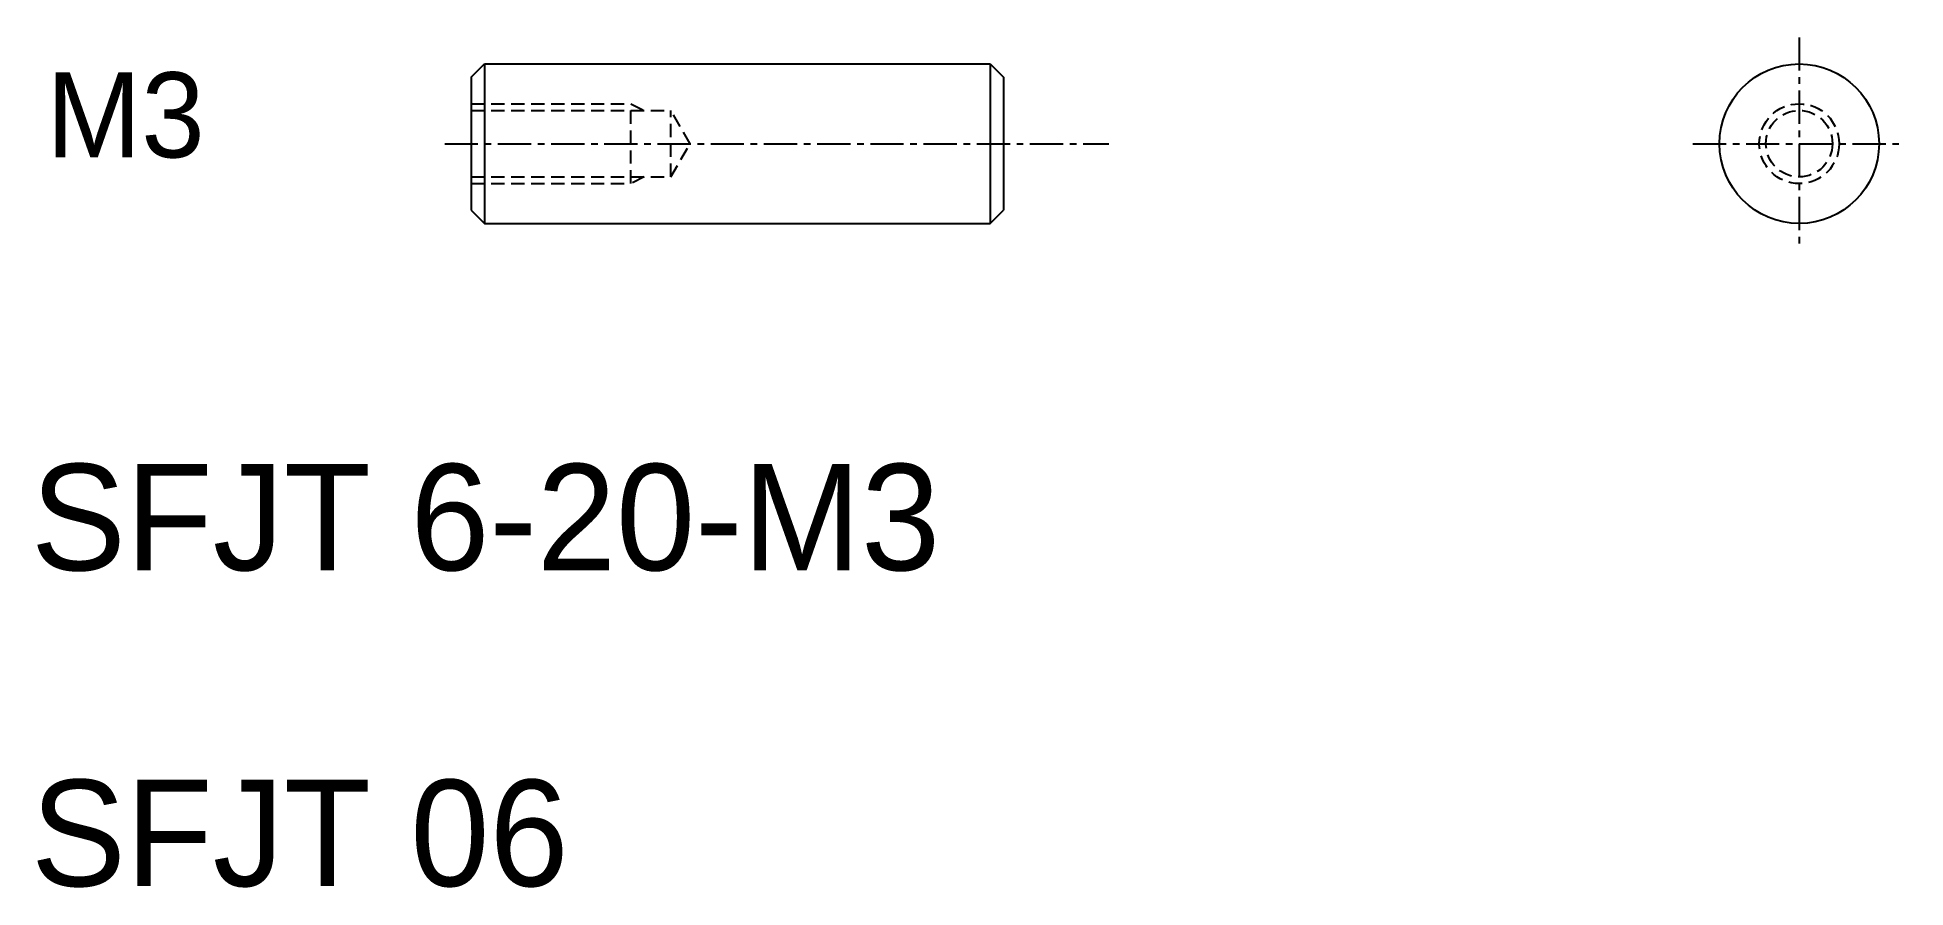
# Model space of a CAD drawing. Extents: x 69 to 139.2, y 69.5 to 101.5.
import ezdxf
from ezdxf.enums import TextEntityAlignment as Align

# ---------------------------------------------------------------- set-up
doc = ezdxf.new("R2010")
doc.units = 0
doc.linetypes.add('CENTER', pattern=[2, 1.25, -0.25, 0.25, -0.25])
doc.linetypes.add('DASHED', pattern=[0.75, 0.5, -0.25])
doc.layers.get('0').update_dxf_attribs({"linetype": 'CONTINUOUS'})
doc.layers.add('CENTER', color=1, linetype='CENTER')

msp = doc.modelspace()

# ---------------------------------------------------------------- linework, layer by layer
at = {"color": 7, "linetype": 'CONTINUOUS'}
for p, q in [((85.321, 99.95), (85.821, 100.45)), ((85.821, 100.45), (85.821, 94.45)), ((85.821, 100.45), (104.821, 100.45)), ((104.821, 100.45), (104.821, 94.45)), ((104.821, 100.45), (105.321, 99.95)), ((85.321, 99.95), (85.321, 94.95)), ((105.321, 99.95), (105.321, 94.95)), ((85.321, 94.95), (85.821, 94.45)), ((104.821, 94.45), (105.321, 94.95)), ((85.821, 94.45), (104.821, 94.45))]:
    msp.add_line(p, q, dxfattribs=at)
at = {"color": 3, "linetype": 'DASHED'}
for p, q in [((85.321, 98.95), (91.321, 98.95)), ((85.321, 98.7), (92.821, 98.7)), ((91.321, 98.95), (91.821, 98.7)), ((91.321, 95.95), (91.321, 98.95)), ((92.821, 96.2), (92.821, 98.7)), ((93.543, 97.45), (92.821, 98.7)), ((92.821, 96.2), (93.543, 97.45)), ((85.321, 96.2), (92.821, 96.2)), ((85.321, 95.95), (91.321, 95.95)), ((91.821, 96.2), (91.321, 95.95))]:
    msp.add_line(p, q, dxfattribs=at)
msp.add_line((105.321, 98.7), (105.321, 98.7))
at = {"color": 7, "linetype": 'CONTINUOUS'}
msp.add_circle((135.237, 97.45), 3, dxfattribs=at)
at = {"color": 3, "linetype": 'DASHED'}
for radius in [1.5, 1.25]:
    msp.add_circle((135.237, 97.45), radius, dxfattribs=at)
at = {"layer": 'CENTER', "color": 1, "linetype": 'CENTER'}
for p, q in [((135.237, 101.45), (135.237, 93.45)), ((84.321, 97.45), (109.291, 97.45)), ((131.237, 97.45), (139.237, 97.45))]:
    msp.add_line(p, q, dxfattribs=at)

# ---------------------------------------------------------------- texts
at = {"color": 7, "linetype": 'CONTINUOUS'}
msp.add_text('M3', height=3.2, dxfattribs=at).set_placement((75.296, 98.534), align=Align.MIDDLE_RIGHT)
for s, p in [('SFJT 6-20-M3', (68.766, 81.404)), ('SFJT 06', (68.766, 69.524))]:
    msp.add_text(s, height=4, dxfattribs=at).set_placement(p)

doc.saveas('drawing.dxf')
